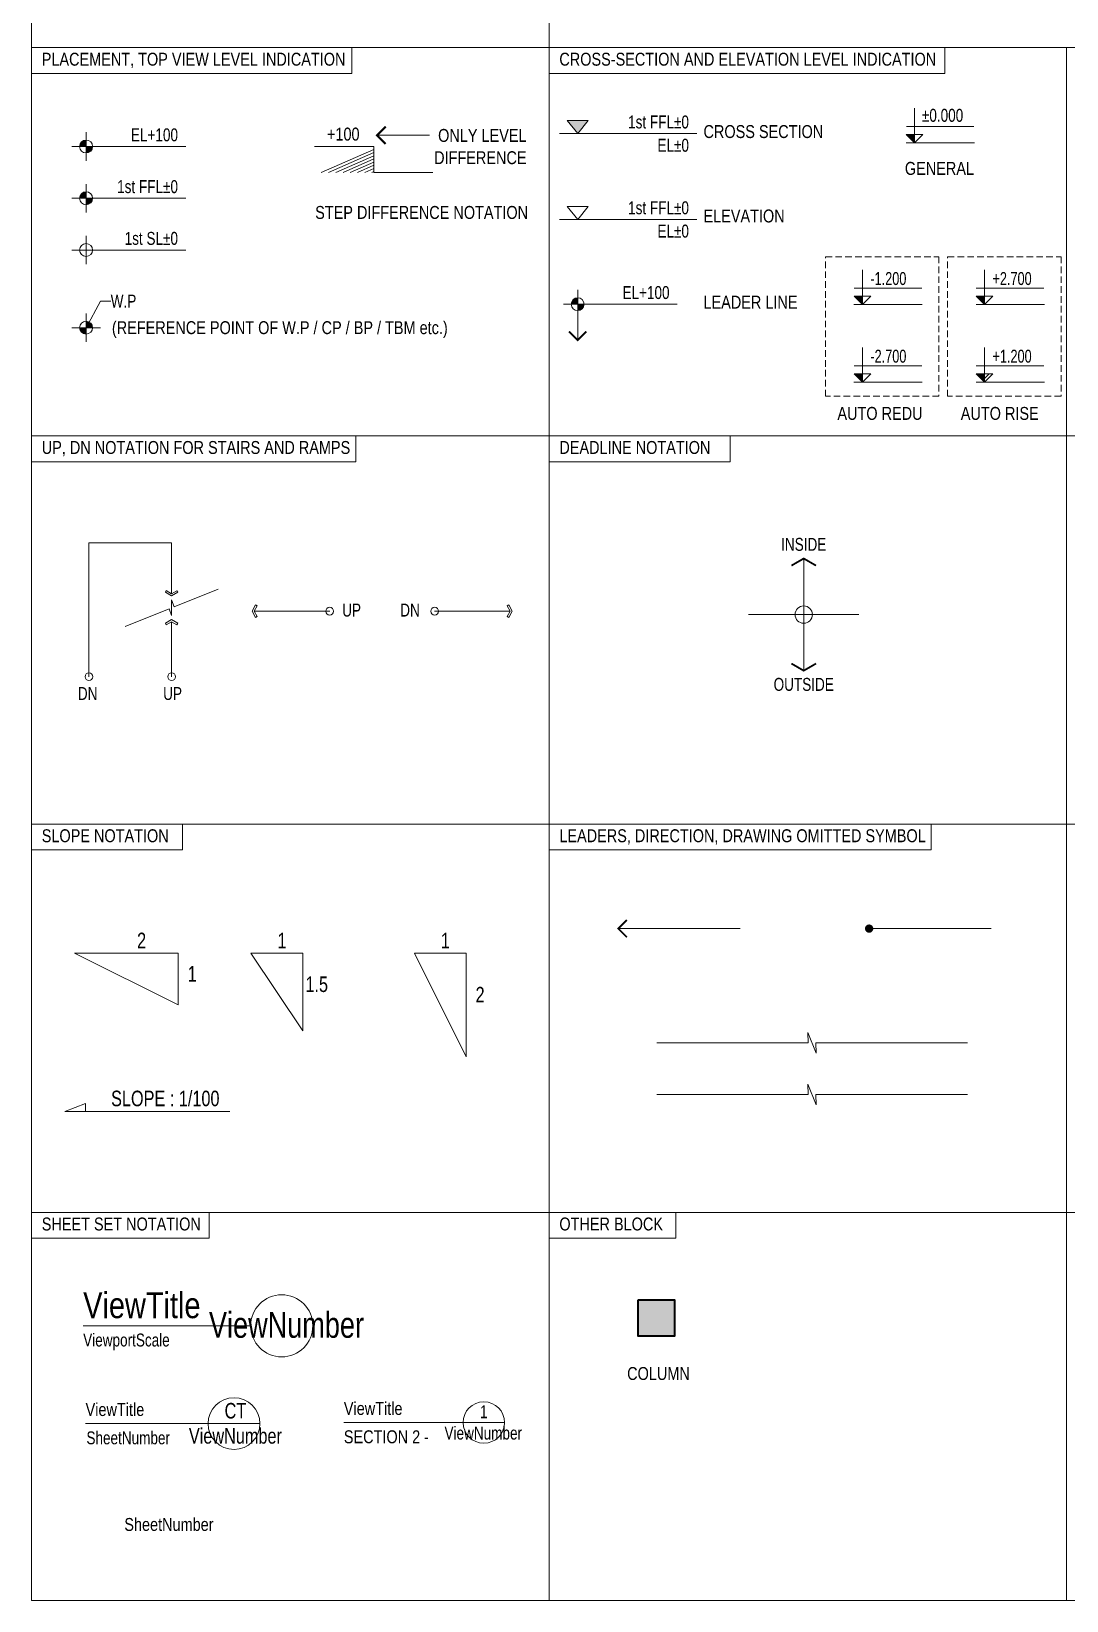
# Model space of a CAD drawing. Header units: millimetres. Extents: x -179076 to 245631, y -18667 to 64185.
# Drawn here: x -153622 to -133622, y -18667 to 11646 of the extents above; entities that cross this region are included whole.
import ezdxf
from ezdxf.enums import TextEntityAlignment as Align

# ---------------------------------------------------------------- set-up
doc = ezdxf.new("R2010")
doc.units = ezdxf.units.MM
doc.linetypes.add('DASHED', pattern=[19.05, 12.7, -6.35])
doc.layers.get('0').update_dxf_attribs({"lineweight": 20})
for name, color, linetype, lineweight in [('NDC_FRAME', 7, 'Continuous', 20), ('NDC_S-COLUMN', 4, 'Continuous', 40), ('NDC_S_ANNO', 7, 'Continuous', 20), ('NDC_S_DIM', 1, 'Continuous', 15), ('NDC_S_HATCH COLUMN AND WALL', 251, 'Continuous', 13), ('NDC_S_OPENING2', 9, 'DASHED', 13), ('NDC_S_SYMBOL', 1, 'Continuous', 15), ('NDC_S_TEXT SYMBOL', 7, 'Continuous', 20), ('NDC_S_THIN LINE', 8, 'Continuous', 9), ('NDC_S_VN TEXT', 7, 'Continuous', 20)]:
    doc.layers.add(name, color=color, linetype=linetype, lineweight=lineweight)
doc.styles.add('NDC_ANNO', font='', dxfattribs={"width": 0.8})
doc.styles.add('NDC_DIM', font='', dxfattribs={"width": 0.75})
doc.styles.add('NDC_VIE TXT', font='arial.ttf', dxfattribs={"width": 0.8})
doc.styles.get('NDC_ANNO').set_extended_font_data('Dotum')
doc.styles.get('NDC_DIM').set_extended_font_data('Dotum')

# ---------------------------------------------------------------- blocks, each defined once
blk = doc.blocks.new('kata_block_CT')
at = {"layer": 'NDC_S_ANNO'}
blk.add_hatch(color=3, dxfattribs=at).paths.add_polyline_path([(0, 1.6), (-1.61, 1.6), (0, 0)])
at = {"layer": 'NDC_S_ANNO', "ltscale": 50}
h = blk.add_hatch(dxfattribs=at)
h.set_pattern_fill('ANSI31', color=256, scale=1.406, style=0)
h.paths.add_polyline_path([(0, 1.6), (0, 0), (1.61, 1.6)])
for p, q in [((-1.59, 3.14), (11.47, 3.14)), ((11.56, 0), (-1.64, 0))]:
    blk.add_line(p, q, dxfattribs=at)
for points in [[(0, 6.69), (0, 0)], [(0, 0), (-1.61, 1.6), (0, 1.6)], [(0, 0), (1.61, 1.6), (0, 1.6)]]:
    blk.add_lwpolyline(points, dxfattribs=at)
at = {"layer": 'NDC_S_ANNO', "color": 8, "ltscale": 50}
blk.add_lwpolyline([(0, 0), (-1.61, 1.6), (0, 1.6)], dxfattribs=at)
at = {"layer": 'NDC_S_TEXT SYMBOL', "color": 3, "style": 'NDC_ANNO', "width": 0.8}
blk.add_attdef('CT', (1.41, 4.07), '', height=2.5, dxfattribs=at)
blk = doc.blocks.new('*U199')
at = {"layer": 'NDC_S_ANNO'}
blk.add_line((0, 0), (-32.36, 0), dxfattribs=at)
blk.add_circle((6, 0), 6, dxfattribs=at)
at = {"layer": 'NDC_S_TEXT SYMBOL', "color": 6, "linetype": 'ByBlock', "lineweight": -2, "style": 'NDC_VIE TXT', "width": 0.8, "flags": 8}
blk.add_attdef('VIEWTITLE', (-32.36, 1.47), '', height=5, dxfattribs=at)
at = {"layer": 'NDC_S_TEXT SYMBOL', "color": 0, "linetype": 'ByBlock', "lineweight": -2, "style": 'NDC_ANNO', "width": 0.8, "flags": 8}
blk.add_attdef('NO.', text='', height=5, dxfattribs=at).set_placement((6.92, 0.28), align=Align.MIDDLE)
at = {"layer": 'NDC_S_TEXT SYMBOL', "color": 3, "lineweight": 25, "style": 'NDC_ANNO', "width": 0.8, "flags": 8}
blk.add_attdef('SCALE', (-32.36, -4), '', height=2.5, dxfattribs=at)
blk = doc.blocks.new('*U200')
at = {"layer": 'NDC_S_ANNO'}
blk.add_line((10, 0), (-23.67, 0), dxfattribs=at)
blk.add_circle((5, 0), 5, dxfattribs=at)
at = {"layer": 'NDC_S_TEXT SYMBOL', "color": 6, "linetype": 'ByBlock', "lineweight": -2, "style": 'NDC_VIE TXT', "width": 0.8, "flags": 8}
blk.add_attdef('VIEWTITLE', (-23.67, 1.47), '', height=2.5, dxfattribs=at)
at = {"layer": 'NDC_S_TEXT SYMBOL', "linetype": 'ByBlock', "lineweight": -2, "style": 'NDC_ANNO', "width": 0.8, "flags": 8}
for tag, p in [('CHITIET', (5.27, 2.49)), ('NO.', (5.27, -2.31))]:
    blk.add_attdef(tag, text='', height=3, dxfattribs=at).set_placement(p, align=Align.MIDDLE)
at = {"layer": 'NDC_S_TEXT SYMBOL', "color": 3, "lineweight": 25, "style": 'NDC_ANNO', "width": 0.8, "flags": 8}
blk.add_attdef('C/REF', (-23.51, -4), '', height=2.5, dxfattribs=at)
blk = doc.blocks.new('*U201')
at = {"layer": 'NDC_S_ANNO'}
blk.add_line((4, 0), (-27.04, 0), dxfattribs=at)
blk.add_circle((0, 0), 4, dxfattribs=at)
at = {"layer": 'NDC_S_TEXT SYMBOL', "color": 0, "linetype": 'ByBlock', "lineweight": -2, "style": 'NDC_VIE TXT', "width": 0.8}
blk.add_attdef('TITLE', (-27.04, 1.47), '', height=2.5, dxfattribs=at)
at = {"layer": 'NDC_S_TEXT SYMBOL', "linetype": 'ByBlock', "lineweight": -2, "style": 'NDC_ANNO', "width": 0.8}
blk.add_attdef('DETT', text='', height=2.5, dxfattribs=at).set_placement((0, 2.09), align=Align.MIDDLE)
at = {"layer": 'NDC_S_TEXT SYMBOL', "color": 6, "linetype": 'ByBlock', "lineweight": -2, "style": 'NDC_VIE TXT', "width": 0.8}
blk.add_attdef('SECTDET2', (-27.04, -4), '', height=2.5, dxfattribs=at)
at = {"layer": 'NDC_S_TEXT SYMBOL', "color": 3, "lineweight": 25, "style": 'NDC_VIE TXT', "width": 0.8, "flags": 8}
blk.add_attdef('C/REF', (-11.59, -4), '', height=2.5, dxfattribs=at)
at = {"layer": 'NDC_S_TEXT SYMBOL', "color": 3, "lineweight": 35, "style": 'NDC_ANNO', "width": 0.8}
blk.add_attdef('NUMBER', text='', height=2.5, dxfattribs=at).set_placement((-0.11, -1.98), align=Align.MIDDLE)
blk = doc.blocks.new('Block Callout 3')
at = {"layer": 'NDC_S_TEXT SYMBOL', "color": 6, "ltscale": 0.005, "style": 'NDC_VIE TXT', "width": 0.8, "flags": 8}
blk.add_attdef('NUMBER', (0, 0), '', height=2.5, dxfattribs=at)
blk = doc.blocks.new('CD')
at = {"layer": 'NDC_S_ANNO'}
blk.add_hatch(color=3, dxfattribs=at).paths.add_polyline_path([(0, 160), (-161, 160), (0, 0)])
at = {"layer": 'NDC_S_ANNO', "ltscale": 50}
h = blk.add_hatch(dxfattribs=at)
h.set_pattern_fill('ANSI31', color=256, scale=140.6, style=0)
h.paths.add_polyline_path([(0, 160), (0, 0), (161, 160)])
for p, q in [((-159, 314), (1147, 314)), ((1156, 0), (-164, 0))]:
    blk.add_line(p, q, dxfattribs=at)
for points in [[(0, 669), (0, 0)], [(0, 0), (-161, 160), (0, 160)], [(0, 0), (161, 160), (0, 160)]]:
    blk.add_lwpolyline(points, dxfattribs=at)
at = {"layer": 'NDC_S_TEXT SYMBOL', "color": 3, "style": 'NDC_DIM', "width": 0.7}
blk.add_attdef('COT', (154, 375), '', height=250, dxfattribs=at)
blk = doc.blocks.new('MARK-P1')
at = {"layer": 'NDC_S_ANNO'}
h = blk.add_hatch(color=256, dxfattribs=at)
h.paths.add_polyline_path([(0, 1.25, 0.414214), (-1.25, 0), (0, 0)])
h.paths.add_polyline_path([(1.25, 0), (0, 0), (0, -1.25, 0.414214)])
for p, q in [((-2.75, 0), (2.75, 0)), ((0, 2.75), (0, -2.75))]:
    blk.add_line(p, q, dxfattribs=at)
blk.add_circle((0, 0), 1.25, dxfattribs=at)
blk = doc.blocks.new('MARK-P2')
at = {"layer": 'NDC_S_ANNO'}
for p, q in [((-2.75, 0), (2.75, 0)), ((0, 2.75), (0, -2.75))]:
    blk.add_line(p, q, dxfattribs=at)
blk.add_circle((0, 0), 1.25, dxfattribs=at)
blk = doc.blocks.new('MARK-P3')
at = {"layer": 'NDC_S_ANNO'}
h = blk.add_hatch(color=256, dxfattribs=at)
h.paths.add_polyline_path([(1.25, 0, 0.414214), (0, 1.25), (0, 0)])
h.paths.add_polyline_path([(0, -1.25), (0, 0), (-1.25, 0, 0.414214)])
for p, q in [((2.75, 0), (-2.75, 0)), ((0, 2.75), (0, -2.75))]:
    blk.add_line(p, q, dxfattribs=at)
blk.add_circle((0, 0), 1.25, dxfattribs=at)
blk = doc.blocks.new('A$C13D16E50')
at = {"layer": 'NDC_S_ANNO'}
blk.add_hatch(color=256, dxfattribs=at).paths.add_polyline_path([(0, 0), (-2, 2.5), (2, 2.5)])
blk.add_lwpolyline([(0, 0), (-2, 2.5), (2, 2.5)], close=True, dxfattribs=at)
blk = doc.blocks.new('cot')
at = {"layer": 'NDC_S_HATCH COLUMN AND WALL', "ltscale": 0.005}
h = blk.add_hatch(color=256, dxfattribs=at)
h.dxf.hatch_style = 1
h.paths.add_polyline_path([(-0.5, 0.5), (0.5, 0.5), (0.5, -0.5), (-0.5, -0.5)])
at = {"layer": 'NDC_S-COLUMN', "ltscale": 0.005}
blk.add_lwpolyline([(-0.5, 0.5), (0.5, 0.5), (0.5, -0.5), (-0.5, -0.5)], close=True, dxfattribs=at)

msp = doc.modelspace()

# ---------------------------------------------------------------- hatches: boundary and pattern name
at = {"layer": 'NDC_S_ANNO'}
h = msp.add_hatch(dxfattribs=at)
h.set_pattern_fill('LINE', color=8, scale=1000, angle=45, style=0)
h.set_pattern_definition([(45, (-4637577915.18, -1496818497.04), (-88.3883476483, 88.3883476483), [])])
h.paths.add_polyline_path([(-148152.3, 9422.2), (-147007.7, 9422.2), (-147007.7, 8922.2), (-148152.3, 8922.2)])

# ---------------------------------------------------------------- linework, layer by layer
at = {"layer": 'NDC_FRAME'}
for p, q in [((-153622, -18666.7), (-153622, 26333.3)), ((-143622, 26333.3), (-143622, -18666.7)), ((-153622, 11333.3), (-123622, 11333.3)), ((-147429.6, 10833.3), (-147429.6, 11333.3)), ((-135977.4, 10833.3), (-135977.4, 11333.3)), ((-133622, 11333.3), (-133622, -18666.7)), ((-153622, 10833.3), (-147429.6, 10833.3)), ((-143622, 10833.3), (-135977.4, 10833.3)), ((-153622, 3833.3), (-123622, 3833.3)), ((-147352, 3333.3), (-147352, 3833.3)), ((-140122, 3333.3), (-140122, 3833.3)), ((-153622, 3333.3), (-147352, 3333.3)), ((-143622, 3333.3), (-140122, 3333.3)), ((-153622, -3666.7), (-123622, -3666.7)), ((-150699.9, -4166.7), (-150699.9, -3666.7)), ((-136237.4, -4166.7), (-136237.4, -3666.7)), ((-153622, -4166.7), (-150699.9, -4166.7)), ((-143622, -4166.7), (-136237.4, -4166.7)), ((-153622, -11166.7), (-123622, -11166.7)), ((-150186.7, -11666.7), (-150186.7, -11166.7)), ((-141171, -11666.7), (-141171, -11166.7)), ((-153622, -11666.7), (-150186.7, -11666.7)), ((-143622, -11666.7), (-141171, -11666.7)), ((-153622, -18666.7), (-123622, -18666.7))]:
    msp.add_line(p, q, dxfattribs=at)
at = {"layer": 'NDC_S_ANNO'}
for p, q in [((-152289.6, 9422.2), (-150639.6, 9422.2)), ((-146944.1, 9639.7), (-145928.9, 9639.7)), ((-140768.1, 9671.4), (-143418.1, 9671.4)), ((-152289.6, 8422.2), (-150639.6, 8422.2)), ((-140768.1, 8013.1), (-143418.1, 8013.1)), ((-152289.6, 7422.2), (-150639.6, 7422.2)), ((-152289.6, 6436.1), (-152564.6, 5922.2)), ((-152289.6, 6436.1), (-152089.6, 6436.1)), ((-142793.1, 6376), (-141143.1, 6376)), ((-143068.1, 5681.4), (-143068.1, 6101)), ((-152510.4, 1767.9), (-150913.1, 1767.9)), ((-152510.4, 1767.9), (-152510.4, -819)), ((-150913.1, 1767.9), (-150913.1, 783.1)), ((-138700.9, -703.1), (-138700.9, 1463.6)), ((-147858.4, 446), (-149318.1, 446)), ((-145831.2, 446), (-144371.6, 446)), ((-137633.7, 380.3), (-139768, 380.3)), ((-150913.1, -819), (-150913.1, 242.3))]:
    msp.add_line(p, q, dxfattribs=at)
for points, const_width in [([(-146777.4, 9806.4), (-146944.1, 9639.7), (-146777.4, 9473)], 41.7), ([(-142901.4, 5848.1), (-143068.1, 5681.4), (-143234.7, 5848.1)], 35), ([(-138938.2, 1326.6), (-138700.9, 1463.6), (-138463.5, 1326.6)], 35), ([(-138938.2, -566), (-138700.9, -703.1), (-138463.5, -566)], 35)]:
    msp.add_lwpolyline(points, dxfattribs=dict(at, const_width=const_width))
for points in [[(-148152.3, 9422.2), (-147007.7, 9422.2), (-147007.7, 8922.2), (-145863.1, 8922.2)], [(-143068.1, 8013.1), (-143268.1, 8263.1), (-142868.1, 8263.1), (-143068.1, 8013.1)], [(-150013.1, 872.7), (-150864.2, 532.3), (-150913.1, 662.7), (-150913.1, 362.7), (-150962, 493.1), (-151813.1, 152.7)], [(-150810.3, 842.2), (-150792.8, 811.9), (-150913.1, 742.7), (-151033.1, 812), (-151015.6, 842.3), (-150913.1, 783.1), (-150810.3, 842.2)], [(-149258.9, 548.8), (-149289.2, 566.3), (-149358.4, 446), (-149289.1, 326), (-149258.8, 343.5), (-149318, 446), (-149258.9, 548.8)], [(-144430.7, 548.8), (-144400.4, 566.3), (-144331.2, 446), (-144400.5, 326), (-144430.8, 343.5), (-144371.6, 446), (-144430.7, 548.8)], [(-150810.3, 183.2), (-150792.8, 213.5), (-150913.1, 282.7), (-151033.1, 213.4), (-151015.6, 183.1), (-150913.1, 242.3), (-150810.3, 183.2)], [(-152578.9, -9216.3), (-152578.9, -9066.3), (-152978.9, -9216.3), (-149787.7, -9216.3)]]:
    msp.add_lwpolyline(points, dxfattribs=at)
for points in [[(-150786, -6160.4), (-150786, -7160.4), (-152786, -6160.4)], [(-148379.5, -6160.4), (-148379.5, -7660.4), (-149379.5, -6160.4)], [(-145223.3, -6160.4), (-145223.3, -8160.4), (-146223.3, -6160.4)]]:
    msp.add_lwpolyline(points, close=True, dxfattribs=at)
for centre, radius in [((-147858.4, 446), 75), ((-145831.2, 446), 75), ((-138700.9, 380.3), 166.7), ((-152510.4, -819), 75), ((-150913.1, -819), 75)]:
    msp.add_circle(centre, radius, dxfattribs=at)
at = {"layer": 'NDC_S_OPENING2', "ltscale": 10, "elevation": 0}
for points in [[(-138279.8, 7293.9), (-136088.9, 7293.9), (-136088.9, 4597.1), (-138279.8, 4597.1)], [(-135920.9, 7293.9), (-133730, 7293.9), (-133730, 4597.1), (-135920.9, 4597.1)]]:
    msp.add_lwpolyline(points, close=True, dxfattribs=at)
at = {"layer": 'NDC_S_SYMBOL'}
for p, q in [((-142282.9, -5685.9), (-139927.4, -5685.9)), ((-137437.4, -5685.9), (-135082, -5685.9))]:
    msp.add_line(p, q, dxfattribs=at)
at = {"layer": 'NDC_S_SYMBOL', "const_width": 35}
msp.add_lwpolyline([(-142116.2, -5852.6), (-142282.9, -5685.9), (-142116.2, -5519.2)], dxfattribs=at)
at = {"layer": 'NDC_S_SYMBOL', "const_width": 80}
msp.add_lwpolyline([(-137477.4, -5685.9, 1), (-137397.4, -5685.9, 1)], format="xyb", close=True, dxfattribs=at)
at = {"layer": 'NDC_S_SYMBOL'}
for points in [[(-141539.7, -7891.7), (-138615.3, -7891.7), (-138619.7, -7691.7), (-138459.7, -8091.7), (-138464, -7891.7), (-135539.7, -7891.7)], [(-141539.7, -8891.7), (-138615.3, -8891.7), (-138619.7, -8691.7), (-138459.7, -9091.7), (-138464, -8891.7), (-135539.7, -8891.7)]]:
    msp.add_lwpolyline(points, dxfattribs=at)

# ---------------------------------------------------------------- block references
at = {"xscale": 700, "yscale": 700}
msp.add_blockref('cot', (-141547.4, -13207.6), dxfattribs=at)
at = {"ltscale": 0.005}
ref = msp.add_blockref('Block Callout 3', (-151826.6, -17320.5), dxfattribs=dict(at, xscale=100, yscale=100, zscale=100))
ref.add_attrib('NUMBER', 'SheetNumber', (-151826.6, -17320.5), dxfattribs={"layer": 'NDC_S_TEXT SYMBOL', "color": 6, "ltscale": 0.005, "height": 250, "style": 'NDC_VIE TXT', "width": 0.8})
at = {"layer": 'NDC_S_ANNO', "xscale": 100, "yscale": 100, "zscale": 100}
msp.add_blockref('kata_block_CT', (-136558.7, 9492.6), dxfattribs=at).add_auto_attribs({'CT': '%%p0.000'})
for name, p in [('A$C13D16E50', (-143068.1, 9671.4)), ('MARK-P1', (-152564.6, 9422.2)), ('MARK-P1', (-152564.6, 8422.2)), ('MARK-P2', (-152564.6, 7422.2)), ('MARK-P1', (-143068.1, 6376)), ('MARK-P3', (-152564.6, 5922.2))]:
    msp.add_blockref(name, p, dxfattribs=at)
at = {"layer": 'NDC_S_ANNO'}
ref = msp.add_blockref('*U199', (-149385.6, -13357.9), dxfattribs=dict(at, xscale=100, yscale=100, zscale=100))
ref.add_attrib('VIEWTITLE', 'ViewTitle', (-152621.1, -13210.8), dxfattribs={"layer": 'NDC_S_TEXT SYMBOL', "color": 6, "linetype": 'ByBlock', "lineweight": -2, "height": 500, "style": 'NDC_VIE TXT', "width": 0.8})
ref.add_attrib('NO.', 'ViewNumber', dxfattribs={"layer": 'NDC_S_TEXT SYMBOL', "color": 0, "linetype": 'ByBlock', "lineweight": -2, "height": 500, "style": 'NDC_ANNO', "width": 0.8}).set_placement((-148693.9, -13330), align=Align.MIDDLE)
ref.add_attrib('SCALE', 'ViewportScale', (-152621.1, -13757.7), dxfattribs={"layer": 'NDC_S_TEXT SYMBOL', "color": 3, "lineweight": 25, "height": 250, "style": 'NDC_ANNO', "width": 0.8})
at = {"layer": 'NDC_S_DIM'}
ref = msp.add_blockref('CD', (-137567.2, 6372.1), dxfattribs=at)
ref.add_attrib('COT', '-1.200', (-137413.2, 6746.7), dxfattribs={"layer": '0', "color": 3, "height": 250, "style": 'NDC_DIM', "width": 0.75})
ref = msp.add_blockref('CD', (-135208.3, 6372.1), dxfattribs=at)
ref.add_attrib('COT', '+2.700', (-135054.4, 6746.7), dxfattribs={"layer": '0', "color": 3, "height": 250, "style": 'NDC_DIM', "width": 0.75})
ref = msp.add_blockref('CD', (-137567.2, 4872.1), dxfattribs=at)
ref.add_attrib('COT', '-2.700', (-137413.2, 5246.7), dxfattribs={"layer": '0', "color": 3, "height": 250, "style": 'NDC_DIM', "width": 0.75})
ref = msp.add_blockref('CD', (-135208.3, 4872.1), dxfattribs=at)
ref.add_attrib('COT', '+1.200', (-135054.4, 5246.7), dxfattribs={"layer": '0', "color": 3, "height": 250, "style": 'NDC_DIM', "width": 0.75})
at = {"layer": 'NDC_S_THIN LINE'}
ref = msp.add_blockref('*U200', (-150207.3, -15247.5), dxfattribs=dict(at, xscale=100, yscale=100, zscale=100))
ref.add_attrib('VIEWTITLE', 'ViewTitle', (-152574.5, -15100.4), dxfattribs={"layer": 'NDC_S_TEXT SYMBOL', "color": 6, "linetype": 'ByBlock', "lineweight": -2, "height": 250, "style": 'NDC_VIE TXT', "width": 0.8})
ref.add_attrib('CHITIET', 'CT', dxfattribs={"layer": 'NDC_S_TEXT SYMBOL', "linetype": 'ByBlock', "lineweight": -2, "height": 300, "style": 'NDC_ANNO', "width": 0.8}).set_placement((-149680.4, -14998.4), align=Align.MIDDLE)
ref.add_attrib('C/REF', 'SheetNumber', (-152558.3, -15647.4), dxfattribs={"layer": 'NDC_S_TEXT SYMBOL', "color": 3, "lineweight": 25, "height": 250, "style": 'NDC_ANNO', "width": 0.8})
ref.add_attrib('NO.', 'ViewNumber', dxfattribs={"layer": 'NDC_S_TEXT SYMBOL', "linetype": 'ByBlock', "lineweight": -2, "height": 300, "style": 'NDC_ANNO', "width": 0.8}).set_placement((-149680.4, -15478.6), align=Align.MIDDLE)
ref = msp.add_blockref('*U201', (-144881, -15227), dxfattribs=dict(at, xscale=100, yscale=100, zscale=100))
ref.add_attrib('TITLE', 'ViewTitle', (-147585.4, -15079.9), dxfattribs={"layer": 'NDC_S_TEXT SYMBOL', "color": 0, "linetype": 'ByBlock', "lineweight": -2, "height": 250, "style": 'NDC_VIE TXT', "width": 0.8})
ref.add_attrib('SECTDET2', 'SECTION 2', (-147585.4, -15626.9), dxfattribs={"layer": 'NDC_S_TEXT SYMBOL', "color": 6, "linetype": 'ByBlock', "lineweight": -2, "height": 250, "style": 'NDC_VIE TXT', "width": 0.8})
ref.add_attrib('DETT', '1', dxfattribs={"layer": 'NDC_S_TEXT SYMBOL', "linetype": 'ByBlock', "lineweight": -2, "height": 250, "style": 'NDC_ANNO', "width": 0.8}).set_placement((-144881, -15018.1), align=Align.MIDDLE)
ref.add_attrib('NUMBER', 'ViewNumber', dxfattribs={"layer": 'NDC_S_TEXT SYMBOL', "color": 3, "lineweight": 35, "height": 250, "style": 'NDC_ANNO', "width": 0.8}).set_placement((-144891.8, -15425.1), align=Align.MIDDLE)
ref.add_attrib('C/REF', '-', (-146039.6, -15626.9), dxfattribs={"layer": 'NDC_S_TEXT SYMBOL', "color": 3, "lineweight": 25, "height": 250, "style": 'NDC_VIE TXT', "width": 0.8})

# ---------------------------------------------------------------- texts
at = {"layer": 'NDC_S_ANNO', "style": 'NDC_ANNO', "width": 0.8}
for s, p in [('EL+100', (-150789.6, 9647.2)), ('1st FFL%%P0', (-150789.6, 8647.2)), ('1st SL%%P0', (-150789.6, 7647.2))]:
    msp.add_text(s, height=250, dxfattribs=at).set_placement(p, align=Align.MIDDLE_RIGHT)
msp.add_text('W.P', height=250, dxfattribs=at).set_placement((-152089.6, 6436.1), align=Align.MIDDLE_LEFT)
at = {"layer": 'NDC_S_TEXT SYMBOL', "style": 'NDC_ANNO', "width": 0.8}
for s, height, p in [('1st FFL%%P0', 250, (-140918.1, 9896.4)), ('EL%%P0', 250, (-140918.1, 9446.4)), ('1st FFL%%P0', 250, (-140918.1, 8238.1)), ('EL%%P0', 250, (-140918.1, 7788.1)), ('EL+100', 250, (-141293.1, 6601)), ('SLOPE : 1/100', 300, (-149987.7, -8966.3))]:
    msp.add_text(s, height=height, dxfattribs=at).set_placement(p, align=Align.MIDDLE_RIGHT)
for s, height, p in [('INSIDE', 250, (-138700.9, 1737.3)), ('OUTSIDE', 250, (-138700.9, -967.7)), ('2 ', 300, (-151449, -5914.3)), ('1', 300, (-148779.5, -5914.3)), ('1', 300, (-145623.3, -5914.3)), ('1', 300, (-150515.8, -6560.4)), ('1.5', 300, (-148109.4, -6760.4)), ('2', 300, (-144953.2, -6960.4))]:
    msp.add_text(s, height=height, dxfattribs=at).set_placement(p, align=Align.MIDDLE_CENTER)
for s, p in [('UP', (-147617, 467.1)), ('DN', (-146495.9, 467.1)), (' DN', (-152796.7, -1144.5)), ('UP', (-151075.8, -1144.5))]:
    msp.add_text(s, height=250, dxfattribs=at).set_placement(p, align=Align.MIDDLE_LEFT)
at = {"layer": 'NDC_S_VN TEXT', "color": 3, "style": 'NDC_VIE TXT', "width": 0.8}
for s, p in [('PLACEMENT, TOP VIEW LEVEL INDICATION', (-153422, 11108.3)), ('CROSS-SECTION AND ELEVATION LEVEL INDICATION', (-143422, 11108.3)), ('CROSS SECTION', (-140637.2, 9710.6)), ('GENERAL', (-136746.4, 8999.3)), ('STEP DIFFERENCE NOTATION', (-148139.2, 8148.5)), ('ELEVATION', (-140637.2, 8079.9)), ('LEADER LINE', (-140637.2, 6415.2)), ('(REFERENCE POINT OF W.P / CP / BP / TBM etc.)', (-152066.3, 5922.6)), ('AUTO REDU', (-138050.1, 4266.4)), ('AUTO RISE', (-135666.8, 4266.4)), ('UP, DN NOTATION FOR STAIRS AND RAMPS', (-153422, 3608.3)), ('DEADLINE NOTATION', (-143422, 3608.3)), ('SLOPE NOTATION', (-153422, -3891.7)), ('LEADERS, DIRECTION, DRAWING OMITTED SYMBOL', (-143422, -3891.7)), ('SHEET SET NOTATION', (-153422, -11391.7)), ('OTHER BLOCK', (-143422, -11391.7)), ('COLUMN', (-142112.1, -14279.8))]:
    msp.add_text(s, height=250, dxfattribs=at).set_placement(p, align=Align.MIDDLE_LEFT)
at = {"layer": 'NDC_S_VN TEXT', "style": 'NDC_VIE TXT', "width": 0.8}
msp.add_text('+100', height=250, dxfattribs=at).set_placement((-147596.7, 9662), align=Align.MIDDLE_CENTER)
at = {"layer": 'NDC_S_VN TEXT', "color": 3, "style": 'NDC_VIE TXT', "width": 0.8}
for s, p in [('ONLY LEVEL', (-144056.4, 9636.2)), ('DIFFERENCE', (-144056.4, 9206))]:
    msp.add_text(s, height=250, dxfattribs=at).set_placement(p, align=Align.MIDDLE_RIGHT)

doc.saveas('drawing.dxf')
